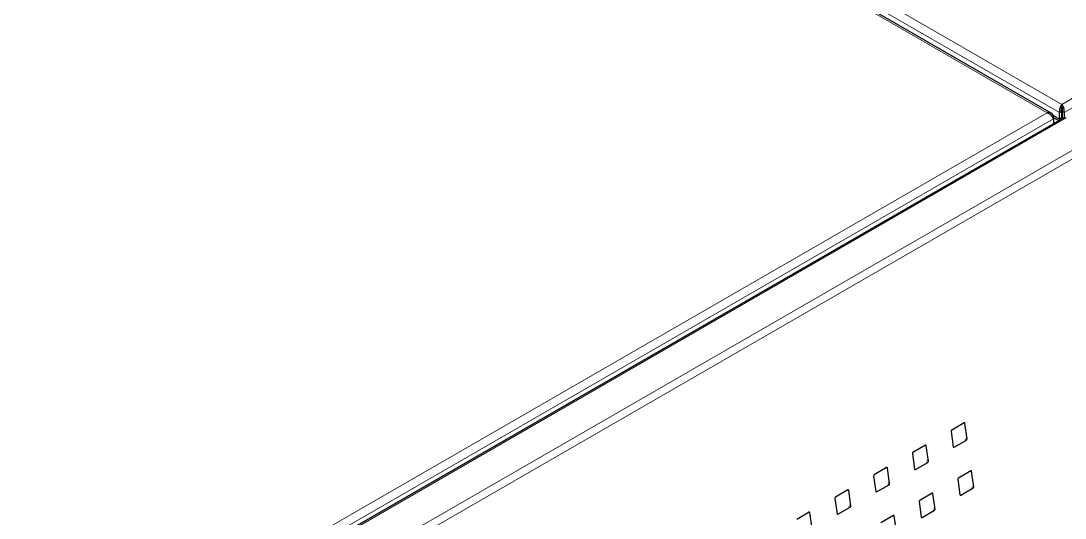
# Model space of a CAD drawing. Header units: millimetres. Extents: x -218071 to -203542, y 15363 to 51382.
# Drawn here: x -217002.9 to -216949.6, y 51058.6 to 51084 of the extents above; entities that cross this region are included whole.
import ezdxf

# ---------------------------------------------------------------- set-up
doc = ezdxf.new("R2010")
doc.units = ezdxf.units.MM
doc.header["$LTSCALE"] = 4
doc.layers.add('TPF-EQUIPEMENT', color=7, linetype='Continuous')

msp = doc.modelspace()

# ---------------------------------------------------------------- linework, layer by layer
at = {"layer": 'TPF-EQUIPEMENT', "color": 8, "linetype": 'Continuous', "lineweight": 18}
for p, q in [((-216949.725, 51079.761), (-216814.385, 51157.872)), ((-216949.609, 51079.338), (-216814.077, 51157.56)), ((-217019.976, 51120.306), (-216949.725, 51079.761)), ((-216950.468, 51079.333), (-217020.719, 51119.878)), ((-216949.841, 51079.338), (-217020.285, 51119.994)), ((-217002.935, 51049.051), (-216950.468, 51079.333)), ((-216950.18, 51079.207), (-216949.841, 51079.012)), ((-217002.819, 51048.628), (-216950.16, 51079.021)), ((-217002.475, 51048.5), (-216949.513, 51079.067)), ((-217000.886, 51047.583), (-216947.923, 51078.15)), ((-217000.677, 51047.26), (-216947.714, 51077.827)), ((-216954.728, 51063.468), (-216954.678, 51063.449)), ((-216954.667, 51062.623), (-216954.597, 51062.597)), ((-216954.638, 51062.688), (-216954.568, 51062.662)), ((-216956.708, 51062.325), (-216956.658, 51062.307)), ((-216955.273, 51062.245), (-216955.234, 51062.23)), ((-216956.618, 51061.545), (-216956.548, 51061.519)), ((-216958.688, 51061.182), (-216958.638, 51061.164)), ((-216957.253, 51061.102), (-216957.213, 51061.087)), ((-216956.647, 51061.481), (-216956.577, 51061.455)), ((-216954.384, 51061.018), (-216954.335, 51060.999)), ((-216960.668, 51060.04), (-216960.618, 51060.021)), ((-216959.233, 51059.96), (-216959.193, 51059.945)), ((-216958.627, 51060.338), (-216958.557, 51060.312)), ((-216958.597, 51060.402), (-216958.528, 51060.376)), ((-216954.323, 51060.173), (-216954.253, 51060.147)), ((-216954.294, 51060.237), (-216954.224, 51060.211)), ((-216956.364, 51059.875), (-216956.315, 51059.856)), ((-216954.929, 51059.795), (-216954.89, 51059.78)), ((-216962.648, 51058.897), (-216962.598, 51058.878)), ((-216960.607, 51059.195), (-216960.537, 51059.169)), ((-216960.577, 51059.26), (-216960.508, 51059.234)), ((-216956.303, 51059.031), (-216956.233, 51059.004)), ((-216956.274, 51059.095), (-216956.204, 51059.069)), ((-216961.213, 51058.817), (-216961.173, 51058.802)), ((-216958.344, 51058.732), (-216958.294, 51058.714)), ((-216956.909, 51058.652), (-216956.87, 51058.637))]:
    msp.add_line(p, q, dxfattribs=at)
at = {"layer": 'TPF-EQUIPEMENT', "color": 7, "linetype": 'Continuous', "lineweight": 25}
for p, q in [((-216950.27, 51079.32), (-217020.617, 51119.92)), ((-216949.725, 51079.639), (-216949.725, 51079.761)), ((-216950.16, 51079.155), (-216950.211, 51079.125)), ((-216950.16, 51079.021), (-216950.16, 51079.155)), ((-216949.841, 51079.338), (-216949.735, 51079.399)), ((-216949.841, 51079.012), (-216949.841, 51079.338)), ((-216949.752, 51079.49), (-216949.735, 51079.481)), ((-216949.735, 51079.399), (-216949.735, 51079.481)), ((-216949.735, 51079.399), (-216949.735, 51079.073)), ((-216949.715, 51079.481), (-216949.699, 51079.49)), ((-216949.715, 51079.481), (-216949.715, 51079.399)), ((-216949.609, 51079.338), (-216949.715, 51079.399)), ((-216949.715, 51079.399), (-216949.715, 51079.073)), ((-216949.609, 51079.338), (-216949.609, 51079.086)), ((-216949.626, 51079.078), (-217002.588, 51048.512)), ((-216950.16, 51079.094), (-216949.879, 51078.932)), ((-216950.16, 51079.021), (-216950.16, 51078.77)), ((-216949.735, 51079.073), (-216949.841, 51079.012)), ((-216949.735, 51079.015), (-216949.735, 51079.073)), ((-216949.735, 51079.073), (-216949.735, 51079.073)), ((-216949.715, 51079.073), (-216949.675, 51079.05)), ((-216949.715, 51079.027), (-216949.715, 51079.073)), ((-216949.715, 51079.073), (-216949.7, 51079.042)), ((-216949.715, 51079.073), (-216949.715, 51079.073)), ((-216954.72, 51063.473), (-216955.356, 51063.105)), ((-216954.568, 51062.662), (-216954.678, 51063.449)), ((-216955.386, 51063.041), (-216955.275, 51062.254)), ((-216955.234, 51062.23), (-216954.597, 51062.597)), ((-216956.7, 51062.33), (-216957.336, 51061.963)), ((-216956.548, 51061.519), (-216956.658, 51062.307)), ((-216957.365, 51061.898), (-216957.255, 51061.111)), ((-216958.68, 51061.187), (-216959.316, 51060.82)), ((-216958.528, 51060.376), (-216958.638, 51061.164)), ((-216957.213, 51061.087), (-216956.577, 51061.455)), ((-216954.376, 51061.022), (-216955.013, 51060.655)), ((-216954.224, 51060.211), (-216954.335, 51060.999)), ((-216959.345, 51060.756), (-216959.235, 51059.968)), ((-216955.042, 51060.591), (-216954.931, 51059.803)), ((-216960.66, 51060.044), (-216961.296, 51059.677)), ((-216960.508, 51059.234), (-216960.618, 51060.021)), ((-216959.193, 51059.945), (-216958.557, 51060.312)), ((-216954.89, 51059.78), (-216954.253, 51060.147)), ((-216961.325, 51059.613), (-216961.215, 51058.825)), ((-216957.022, 51059.448), (-216956.911, 51058.661)), ((-216956.356, 51059.88), (-216956.992, 51059.512)), ((-216956.204, 51059.069), (-216956.315, 51059.856)), ((-216962.64, 51058.902), (-216963.276, 51058.535)), ((-216962.488, 51058.091), (-216962.598, 51058.878)), ((-216961.173, 51058.802), (-216960.537, 51059.169)), ((-216956.87, 51058.637), (-216956.233, 51059.004)), ((-216958.336, 51058.737), (-216958.972, 51058.37)), ((-216958.184, 51057.926), (-216958.294, 51058.714))]:
    msp.add_line(p, q, dxfattribs=at)
at = {"layer": 'TPF-EQUIPEMENT', "color": 7, "linetype": 'Continuous', "lineweight": 25, "flags": 128}
msp.add_lwpolyline([(-216949.626, 51079.078), (-216949.574, 51079.088), (-216949.513, 51079.067)], dxfattribs=at)
at = {"layer": 'TPF-EQUIPEMENT', "color": 7, "linetype": 'Continuous', "lineweight": 25}
for centre, radius, start, end in [((-216955.319, 51063.049), 0.0672, 123.9011, 187.1338), ((-216954.706, 51063.45), 0.027, 358.9775, 122.2879), ((-216954.635, 51062.653), 0.0672, 303.9011, 7.1338), ((-216956.685, 51062.307), 0.027, 358.9775, 122.2879), ((-216955.248, 51062.253), 0.027, 178.9775, 302.2879), ((-216957.299, 51061.907), 0.0672, 123.9011, 187.1338), ((-216956.615, 51061.511), 0.0672, 303.9011, 7.1338), ((-216958.665, 51061.164), 0.027, 358.9775, 122.2879), ((-216957.228, 51061.11), 0.027, 178.9775, 302.2879), ((-216954.362, 51060.999), 0.027, 358.9775, 122.2879), ((-216959.279, 51060.764), 0.0672, 123.9011, 187.1338), ((-216954.975, 51060.599), 0.0672, 123.9011, 187.1338), ((-216960.645, 51060.022), 0.027, 358.9775, 122.2879), ((-216959.208, 51059.968), 0.027, 178.9775, 302.2879), ((-216958.594, 51060.368), 0.0672, 303.9011, 7.1338), ((-216954.291, 51060.203), 0.0672, 303.9011, 7.1338), ((-216961.259, 51059.621), 0.0672, 123.9011, 187.1338), ((-216956.955, 51059.456), 0.0672, 123.9011, 187.1338), ((-216956.342, 51059.857), 0.027, 358.9775, 122.2879), ((-216954.904, 51059.803), 0.027, 178.9775, 302.2879), ((-216962.625, 51058.879), 0.027, 358.9775, 122.2879), ((-216960.574, 51059.225), 0.0672, 303.9011, 7.1338), ((-216956.271, 51059.06), 0.0672, 303.9011, 7.1338), ((-216961.188, 51058.825), 0.027, 178.9775, 302.2879), ((-216958.322, 51058.714), 0.027, 358.9775, 122.2879), ((-216956.884, 51058.66), 0.027, 178.9775, 302.2879)]:
    msp.add_arc(centre, radius, start, end, dxfattribs=at)
for points, knots in [([(-216949.725, 51079.761), (-216949.743, 51079.74), (-216949.778, 51079.697), (-216949.822, 51079.601), (-216949.849, 51079.494), (-216949.853, 51079.403), (-216949.844, 51079.354), (-216949.841, 51079.338)], [0, 0, 0, 0, 0.223464, 0.446959, 0.670454, 0.893949, 1, 1, 1, 1]), ([(-216949.609, 51079.338), (-216949.605, 51079.373), (-216949.595, 51079.441), (-216949.613, 51079.552), (-216949.65, 51079.653), (-216949.691, 51079.722), (-216949.717, 51079.752), (-216949.725, 51079.761)], [0, 0, 0, 0, 0.223464, 0.446959, 0.670454, 0.893949, 1, 1, 1, 1]), ([(-216950.16, 51079.155), (-216950.169, 51079.186), (-216950.189, 51079.249), (-216950.25, 51079.314), (-216950.329, 51079.348), (-216950.406, 51079.35), (-216950.453, 51079.337), (-216950.468, 51079.333)], [0, 0, 0, 0, 0.223464, 0.446959, 0.670454, 0.893949, 1, 1, 1, 1]), ([(-216950.468, 51079.333), (-216950.436, 51079.319), (-216950.372, 51079.293), (-216950.285, 51079.222), (-216950.215, 51079.14), (-216950.176, 51079.07), (-216950.164, 51079.033), (-216950.16, 51079.021)], [0, 0, 0, 0, 0.223464, 0.446959, 0.670454, 0.893949, 1, 1, 1, 1]), ([(-216949.725, 51079.639), (-216949.732, 51079.622), (-216949.744, 51079.591), (-216949.755, 51079.524), (-216949.753, 51079.459), (-216949.741, 51079.418), (-216949.735, 51079.399)], [0, 0, 0, 0, 0.282308, 0.530618, 0.778849, 1, 1, 1, 1]), ([(-216949.715, 51079.399), (-216949.708, 51079.424), (-216949.695, 51079.47), (-216949.697, 51079.541), (-216949.709, 51079.599), (-216949.72, 51079.626), (-216949.725, 51079.639)], [0, 0, 0, 0, 0.2823079, 0.5306182, 0.7788488, 1, 1, 1, 1]), ([(-216949.841, 51079.012), (-216949.849, 51078.986), (-216949.857, 51078.961), (-216949.852, 51078.948), (-216949.852, 51078.948)], [0, 0, 0, 0, 0.994089, 1, 1, 1, 1]), ([(-216949.735, 51079.073), (-216949.743, 51079.062), (-216949.758, 51079.041), (-216949.759, 51079.031), (-216949.749, 51079.041), (-216949.74, 51079.063), (-216949.735, 51079.073)], [0, 0, 0, 0, 0.274281, 0.52925, 0.784165, 1, 1, 1, 1]), ([(-216949.694, 51079.036), (-216949.694, 51079.036), (-216949.691, 51079.033), (-216949.695, 51079.046), (-216949.709, 51079.064), (-216949.715, 51079.073)], [0, 0, 0, 0, 0.058781, 0.568459, 1, 1, 1, 1])]:
    msp.add_open_spline(points, degree=3, knots=knots, dxfattribs=at)

doc.saveas('drawing.dxf')
